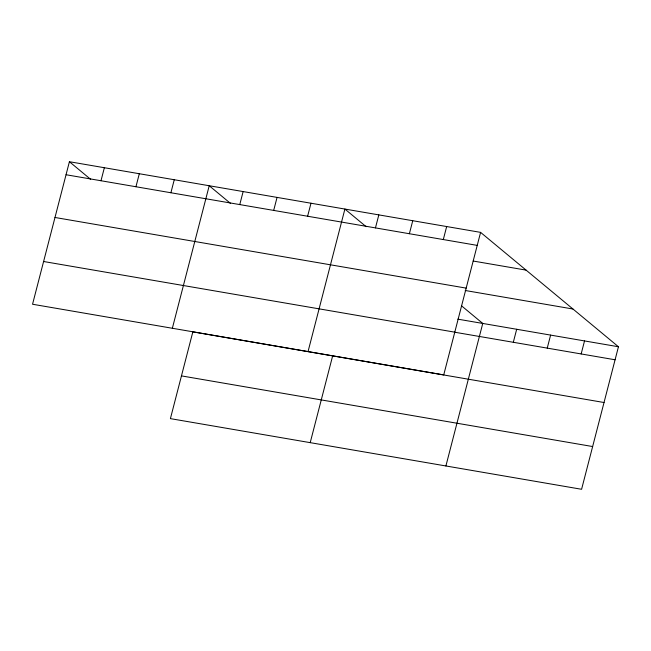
<?xml version="1.0" encoding="UTF-8"?>
<svg xmlns="http://www.w3.org/2000/svg" width="651" height="651" viewBox="0 0 651 651"><rect width="100%" height="100%" fill="white"/><g stroke="black" fill="none" stroke-linecap="round" stroke-linejoin="round"><path stroke-width="0.98" d="M69.413 161.717L32.55 304.245L443.73 374.903L480.593 232.374L69.413 161.717L90.644 179.334M100.995 180.742L104.363 167.722M135.945 186.747L139.314 173.727M170.896 192.753L174.265 179.733M172.352 328.267L209.215 185.738L230.446 203.356M239.771 204.585L243.132 191.573M273.689 210.411L277.057 197.399M307.614 216.246L310.983 203.226M308.045 351.581L344.9 209.061L366.131 226.67M310.21 442.647L332.653 355.877M375.456 227.899L378.825 214.887M409.381 233.733L412.75 220.713M443.307 239.56L446.667 226.548M445.902 465.97L482.757 323.441L461.526 305.824M513.313 342.288L516.682 329.268M547.239 348.114L550.608 335.102M581.164 353.941L584.525 340.929M480.593 232.374L618.45 346.755L581.587 489.283L170.407 418.626L192.851 331.855L604.03 402.513M66.044 174.737L477.224 245.386M473.204 261.035L526.089 270.124M54.993 217.475L466.173 288.124M465.205 290.492L572.953 309.013M457.816 319.153L618.45 346.755M43.601 261.507L454.789 332.165M454.447 332.173L615.081 359.775M181.458 375.887L592.646 446.545"/></g></svg>
